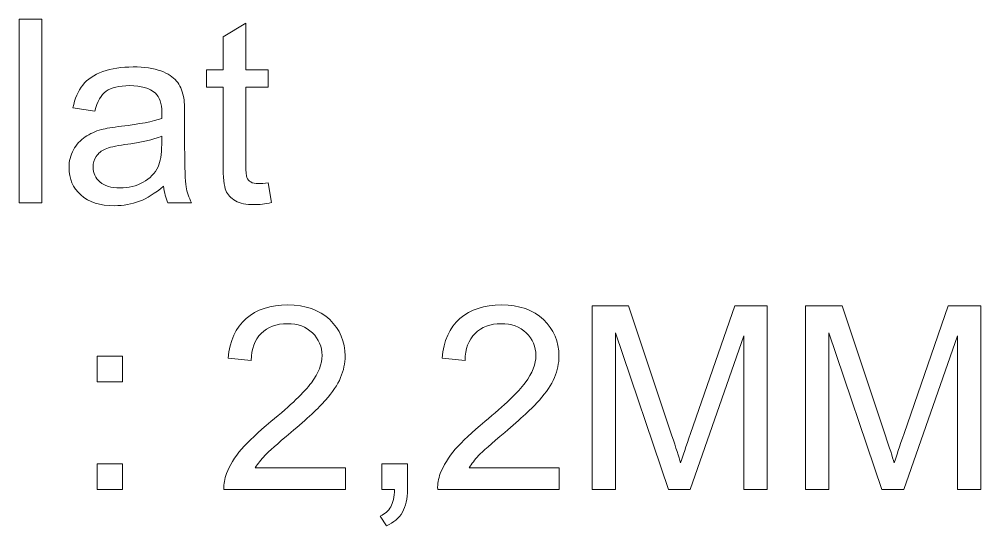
# Model space of a CAD drawing. Header units: centimetres. Extents: x -36.8 to 36.8, y -35.6 to 35.6.
# Drawn here: x 27.26 to 36.78, y 3.12 to 8.14 of the extents above; entities that cross this region are included whole.
import ezdxf

# ---------------------------------------------------------------- set-up
doc = ezdxf.new("R2010")
doc.units = ezdxf.units.CM
doc.header["$MEASUREMENT"] = 0
doc.layers.add('Layer 1', color=7, linetype='Continuous')

msp = doc.modelspace()

# ---------------------------------------------------------------- linework, layer by layer
at = {"layer": 'Layer 1', "color": 250, "lineweight": 9}
for points, knots in [([(27.25925, 6.31732), (27.25925, 6.31732), (27.25925, 8.13596), (27.25925, 8.13596), (27.25925, 8.13596), (27.25925, 8.13596), (27.25925, 8.13596), (27.25925, 8.13596), (27.48277, 8.13596), (27.48277, 8.13596), (27.48277, 8.13596), (27.48277, 8.13596), (27.48277, 8.13596), (27.48277, 8.13596), (27.48277, 6.31732), (27.48277, 6.31732), (27.48277, 6.31732), (27.48277, 6.31732), (27.48277, 6.31732), (27.48277, 6.31732), (27.25925, 6.31732), (27.25925, 6.31732)], [0, 0, 0, 0, 0.1428571, 0.1428571, 0.1428571, 0.2857143, 0.2857143, 0.2857143, 0.4285714, 0.4285714, 0.4285714, 0.5714286, 0.5714286, 0.5714286, 0.7142857, 0.7142857, 0.7142857, 0.8571429, 0.8571429, 0.8571429, 1, 1, 1, 1]), ([(29.72643, 6.51671), (29.72643, 6.51671), (29.75691, 6.31944), (29.75691, 6.31944), (29.75691, 6.31944), (29.75691, 6.31944), (29.75691, 6.31944), (29.69426, 6.30631), (29.63795, 6.29954), (29.58885, 6.29954), (29.58885, 6.29954), (29.58885, 6.29954), (29.58885, 6.29954), (29.50799, 6.29954), (29.44534, 6.31224), (29.40046, 6.33806), (29.40046, 6.33806), (29.40046, 6.33806), (29.40046, 6.33806), (29.35601, 6.36389), (29.32469, 6.39733), (29.30648, 6.43924), (29.30648, 6.43924), (29.30648, 6.43924), (29.30648, 6.43924), (29.28828, 6.48115), (29.27939, 6.5692), (29.27939, 6.7034), (29.27939, 6.7034), (29.27939, 6.7034), (29.27939, 6.7034), (29.27939, 6.7034), (29.27939, 7.46286), (29.27939, 7.46286), (29.27939, 7.46286), (29.27939, 7.46286), (29.27939, 7.46286), (29.27939, 7.46286), (29.11429, 7.46286), (29.11429, 7.46286), (29.11429, 7.46286), (29.11429, 7.46286), (29.11429, 7.46286), (29.11429, 7.46286), (29.11429, 7.63558), (29.11429, 7.63558), (29.11429, 7.63558), (29.11429, 7.63558), (29.11429, 7.63558), (29.11429, 7.63558), (29.27939, 7.63558), (29.27939, 7.63558), (29.27939, 7.63558), (29.27939, 7.63558), (29.27939, 7.63558), (29.27939, 7.63558), (29.27939, 7.96155), (29.27939, 7.96155), (29.27939, 7.96155), (29.27939, 7.96155), (29.27939, 7.96155), (29.27939, 7.96155), (29.50291, 8.09574), (29.50291, 8.09574), (29.50291, 8.09574), (29.50291, 8.09574), (29.50291, 8.09574), (29.50291, 8.09574), (29.50291, 7.63558), (29.50291, 7.63558), (29.50291, 7.63558), (29.50291, 7.63558), (29.50291, 7.63558), (29.50291, 7.63558), (29.72643, 7.63558), (29.72643, 7.63558), (29.72643, 7.63558), (29.72643, 7.63558), (29.72643, 7.63558), (29.72643, 7.63558), (29.72643, 7.46286), (29.72643, 7.46286), (29.72643, 7.46286), (29.72643, 7.46286), (29.72643, 7.46286), (29.72643, 7.46286), (29.50291, 7.46286), (29.50291, 7.46286), (29.50291, 7.46286), (29.50291, 7.46286), (29.50291, 7.46286), (29.50291, 7.46286), (29.50291, 6.6907), (29.50291, 6.6907), (29.50291, 6.6907), (29.50291, 6.6907), (29.50291, 6.6907), (29.50291, 6.62678), (29.50672, 6.58571), (29.51476, 6.56751), (29.51476, 6.56751), (29.51476, 6.56751), (29.51476, 6.56751), (29.52238, 6.54931), (29.53508, 6.53491), (29.55286, 6.52391), (29.55286, 6.52391), (29.55286, 6.52391), (29.55286, 6.52391), (29.57064, 6.51332), (29.59604, 6.50782), (29.62906, 6.50782), (29.62906, 6.50782), (29.62906, 6.50782), (29.62906, 6.50782), (29.65362, 6.50782), (29.68621, 6.51078), (29.72643, 6.51671)], [0, 0, 0, 0, 0.025641, 0.025641, 0.025641, 0.0512821, 0.0512821, 0.0512821, 0.0769231, 0.0769231, 0.0769231, 0.1025641, 0.1025641, 0.1025641, 0.1282051, 0.1282051, 0.1282051, 0.1538462, 0.1538462, 0.1538462, 0.1794872, 0.1794872, 0.1794872, 0.2051282, 0.2051282, 0.2051282, 0.2307692, 0.2307692, 0.2307692, 0.2564103, 0.2564103, 0.2564103, 0.2820513, 0.2820513, 0.2820513, 0.3076923, 0.3076923, 0.3076923, 0.3333333, 0.3333333, 0.3333333, 0.3589744, 0.3589744, 0.3589744, 0.3846154, 0.3846154, 0.3846154, 0.4102564, 0.4102564, 0.4102564, 0.4358974, 0.4358974, 0.4358974, 0.4615385, 0.4615385, 0.4615385, 0.4871795, 0.4871795, 0.4871795, 0.5128205, 0.5128205, 0.5128205, 0.5384615, 0.5384615, 0.5384615, 0.5641026, 0.5641026, 0.5641026, 0.5897436, 0.5897436, 0.5897436, 0.6153846, 0.6153846, 0.6153846, 0.6410256, 0.6410256, 0.6410256, 0.6666667, 0.6666667, 0.6666667, 0.6923077, 0.6923077, 0.6923077, 0.7179487, 0.7179487, 0.7179487, 0.7435897, 0.7435897, 0.7435897, 0.7692308, 0.7692308, 0.7692308, 0.7948718, 0.7948718, 0.7948718, 0.8205128, 0.8205128, 0.8205128, 0.8461538, 0.8461538, 0.8461538, 0.8717949, 0.8717949, 0.8717949, 0.8974359, 0.8974359, 0.8974359, 0.9230769, 0.9230769, 0.9230769, 0.9487179, 0.9487179, 0.9487179, 0.974359, 0.974359, 0.974359, 1, 1, 1, 1]), ([(28.68969, 6.48242), (28.60672, 6.41172), (28.52671, 6.36219), (28.45008, 6.33298), (28.45008, 6.33298), (28.45008, 6.33298), (28.45008, 6.33298), (28.37345, 6.30377), (28.29133, 6.28938), (28.20328, 6.28938), (28.20328, 6.28938), (28.20328, 6.28938), (28.20328, 6.28938), (28.0585, 6.28938), (27.94716, 6.32452), (27.86926, 6.39521), (27.86926, 6.39521), (27.86926, 6.39521), (27.86926, 6.39521), (27.79138, 6.46549), (27.75243, 6.55566), (27.75243, 6.6653), (27.75243, 6.6653), (27.75243, 6.6653), (27.75243, 6.6653), (27.75243, 6.72965), (27.76725, 6.78849), (27.79646, 6.84183), (27.79646, 6.84183), (27.79646, 6.84183), (27.79646, 6.84183), (27.82609, 6.89517), (27.86461, 6.9375), (27.91203, 6.96968), (27.91203, 6.96968), (27.91203, 6.96968), (27.91203, 6.96968), (27.95986, 7.00185), (28.0132, 7.0264), (28.07289, 7.04291), (28.07289, 7.04291), (28.07289, 7.04291), (28.07289, 7.04291), (28.11692, 7.05434), (28.18338, 7.06535), (28.27186, 7.07636), (28.27186, 7.07636), (28.27186, 7.07636), (28.27186, 7.07636), (28.4522, 7.09752), (28.58555, 7.12335), (28.67064, 7.15298), (28.67064, 7.15298), (28.67064, 7.15298), (28.67064, 7.15298), (28.67148, 7.18346), (28.67191, 7.20293), (28.67191, 7.21098), (28.67191, 7.21098), (28.67191, 7.21098), (28.67191, 7.21098), (28.67191, 7.30157), (28.65074, 7.36549), (28.60841, 7.40275), (28.60841, 7.40275), (28.60841, 7.40275), (28.60841, 7.40275), (28.55126, 7.45312), (28.46617, 7.4781), (28.35356, 7.4781), (28.35356, 7.4781), (28.35356, 7.4781), (28.35356, 7.4781), (28.24815, 7.4781), (28.17026, 7.45947), (28.12031, 7.42264), (28.12031, 7.42264), (28.12031, 7.42264), (28.12031, 7.42264), (28.06993, 7.38581), (28.0331, 7.32062), (28.00897, 7.22664), (28.00897, 7.22664), (28.00897, 7.22664), (28.00897, 7.22664), (28.00897, 7.22664), (27.79053, 7.25712), (27.79053, 7.25712), (27.79053, 7.25712), (27.79053, 7.25712), (27.79053, 7.25712), (27.81043, 7.35068), (27.84302, 7.42645), (27.88874, 7.48403), (27.88874, 7.48403), (27.88874, 7.48403), (27.88874, 7.48403), (27.93446, 7.5416), (28.0005, 7.58563), (28.08686, 7.61695), (28.08686, 7.61695), (28.08686, 7.61695), (28.08686, 7.61695), (28.1728, 7.64786), (28.27313, 7.66352), (28.38658, 7.66352), (28.38658, 7.66352), (28.38658, 7.66352), (28.38658, 7.66352), (28.49919, 7.66352), (28.59105, 7.6504), (28.66175, 7.62373), (28.66175, 7.62373), (28.66175, 7.62373), (28.66175, 7.62373), (28.73201, 7.59706), (28.78409, 7.56404), (28.81711, 7.52382), (28.81711, 7.52382), (28.81711, 7.52382), (28.81711, 7.52382), (28.85013, 7.4836), (28.87342, 7.4328), (28.88696, 7.37142), (28.88696, 7.37142), (28.88696, 7.37142), (28.88696, 7.37142), (28.89416, 7.33332), (28.89797, 7.26474), (28.89797, 7.1661), (28.89797, 7.1661), (28.89797, 7.1661), (28.89797, 7.1661), (28.89797, 7.1661), (28.89797, 6.86977), (28.89797, 6.86977), (28.89797, 6.86977), (28.89797, 6.86977), (28.89797, 6.86977), (28.89797, 6.66276), (28.90263, 6.53195), (28.91194, 6.47649), (28.91194, 6.47649), (28.91194, 6.47649), (28.91194, 6.47649), (28.92083, 6.42104), (28.93946, 6.36812), (28.96655, 6.31732), (28.96655, 6.31732), (28.96655, 6.31732), (28.96655, 6.31732), (28.96655, 6.31732), (28.73287, 6.31732), (28.73287, 6.31732), (28.73287, 6.31732), (28.73287, 6.31732), (28.73287, 6.31732), (28.71043, 6.36431), (28.69604, 6.41934), (28.68969, 6.48242)], [0, 0, 0, 0, 0.0188679, 0.0188679, 0.0188679, 0.0377358, 0.0377358, 0.0377358, 0.0566038, 0.0566038, 0.0566038, 0.0754717, 0.0754717, 0.0754717, 0.0943396, 0.0943396, 0.0943396, 0.1132075, 0.1132075, 0.1132075, 0.1320755, 0.1320755, 0.1320755, 0.1509434, 0.1509434, 0.1509434, 0.1698113, 0.1698113, 0.1698113, 0.1886792, 0.1886792, 0.1886792, 0.2075472, 0.2075472, 0.2075472, 0.2264151, 0.2264151, 0.2264151, 0.245283, 0.245283, 0.245283, 0.2641509, 0.2641509, 0.2641509, 0.2830189, 0.2830189, 0.2830189, 0.3018868, 0.3018868, 0.3018868, 0.3207547, 0.3207547, 0.3207547, 0.3396226, 0.3396226, 0.3396226, 0.3584906, 0.3584906, 0.3584906, 0.3773585, 0.3773585, 0.3773585, 0.3962264, 0.3962264, 0.3962264, 0.4150943, 0.4150943, 0.4150943, 0.4339623, 0.4339623, 0.4339623, 0.4528302, 0.4528302, 0.4528302, 0.4716981, 0.4716981, 0.4716981, 0.490566, 0.490566, 0.490566, 0.509434, 0.509434, 0.509434, 0.5283019, 0.5283019, 0.5283019, 0.5471698, 0.5471698, 0.5471698, 0.5660377, 0.5660377, 0.5660377, 0.5849057, 0.5849057, 0.5849057, 0.6037736, 0.6037736, 0.6037736, 0.6226415, 0.6226415, 0.6226415, 0.6415094, 0.6415094, 0.6415094, 0.6603774, 0.6603774, 0.6603774, 0.6792453, 0.6792453, 0.6792453, 0.6981132, 0.6981132, 0.6981132, 0.7169811, 0.7169811, 0.7169811, 0.7358491, 0.7358491, 0.7358491, 0.754717, 0.754717, 0.754717, 0.7735849, 0.7735849, 0.7735849, 0.7924528, 0.7924528, 0.7924528, 0.8113208, 0.8113208, 0.8113208, 0.8301887, 0.8301887, 0.8301887, 0.8490566, 0.8490566, 0.8490566, 0.8679245, 0.8679245, 0.8679245, 0.8867925, 0.8867925, 0.8867925, 0.9056604, 0.9056604, 0.9056604, 0.9245283, 0.9245283, 0.9245283, 0.9433962, 0.9433962, 0.9433962, 0.9622642, 0.9622642, 0.9622642, 0.9811321, 0.9811321, 0.9811321, 1, 1, 1, 1]), ([(28.67191, 6.97772), (28.59063, 6.9447), (28.46871, 6.91676), (28.30615, 6.8939), (28.30615, 6.8939), (28.30615, 6.8939), (28.30615, 6.8939), (28.21386, 6.88078), (28.14867, 6.86596), (28.11057, 6.84945), (28.11057, 6.84945), (28.11057, 6.84945), (28.11057, 6.84945), (28.07247, 6.83294), (28.04326, 6.80881), (28.02252, 6.77748), (28.02252, 6.77748), (28.02252, 6.77748), (28.02252, 6.77748), (28.00177, 6.74573), (27.99118, 6.7106), (27.99118, 6.67165), (27.99118, 6.67165), (27.99118, 6.67165), (27.99118, 6.67165), (27.99118, 6.61281), (28.01363, 6.56328), (28.05892, 6.52391), (28.05892, 6.52391), (28.05892, 6.52391), (28.05892, 6.52391), (28.10422, 6.48454), (28.17026, 6.46464), (28.25704, 6.46464), (28.25704, 6.46464), (28.25704, 6.46464), (28.25704, 6.46464), (28.34297, 6.46464), (28.4196, 6.48327), (28.4869, 6.52094), (28.4869, 6.52094), (28.4869, 6.52094), (28.4869, 6.52094), (28.5538, 6.5582), (28.60333, 6.60942), (28.63466, 6.67419), (28.63466, 6.67419), (28.63466, 6.67419), (28.63466, 6.67419), (28.65879, 6.72457), (28.67064, 6.79865), (28.67064, 6.89644), (28.67064, 6.89644), (28.67064, 6.89644), (28.67064, 6.89644), (28.67064, 6.89644), (28.67191, 6.97772), (28.67191, 6.97772)], [0, 0, 0, 0, 0.0526316, 0.0526316, 0.0526316, 0.1052632, 0.1052632, 0.1052632, 0.1578947, 0.1578947, 0.1578947, 0.2105263, 0.2105263, 0.2105263, 0.2631579, 0.2631579, 0.2631579, 0.3157895, 0.3157895, 0.3157895, 0.3684211, 0.3684211, 0.3684211, 0.4210526, 0.4210526, 0.4210526, 0.4736842, 0.4736842, 0.4736842, 0.5263158, 0.5263158, 0.5263158, 0.5789474, 0.5789474, 0.5789474, 0.6315789, 0.6315789, 0.6315789, 0.6842105, 0.6842105, 0.6842105, 0.7368421, 0.7368421, 0.7368421, 0.7894737, 0.7894737, 0.7894737, 0.8421053, 0.8421053, 0.8421053, 0.8947368, 0.8947368, 0.8947368, 0.9473684, 0.9473684, 0.9473684, 1, 1, 1, 1]), ([(30.49013, 3.69307), (30.49013, 3.69307), (30.49013, 3.47971), (30.49013, 3.47971), (30.49013, 3.47971), (30.49013, 3.47971), (30.49013, 3.47971), (30.49013, 3.47971), (29.28617, 3.47971), (29.28617, 3.47971), (29.28617, 3.47971), (29.28617, 3.47971), (29.28617, 3.47971), (29.28448, 3.53347), (29.29337, 3.58512), (29.31242, 3.63507), (29.31242, 3.63507), (29.31242, 3.63507), (29.31242, 3.63507), (29.34332, 3.71678), (29.39285, 3.79763), (29.46101, 3.8768), (29.46101, 3.8768), (29.46101, 3.8768), (29.46101, 3.8768), (29.52916, 3.95596), (29.62653, 4.0474), (29.75311, 4.15112), (29.75311, 4.15112), (29.75311, 4.15112), (29.75311, 4.15112), (29.94996, 4.31324), (30.08373, 4.44152), (30.15358, 4.53635), (30.15358, 4.53635), (30.15358, 4.53635), (30.15358, 4.53635), (30.22385, 4.63118), (30.25898, 4.72092), (30.25898, 4.80559), (30.25898, 4.80559), (30.25898, 4.80559), (30.25898, 4.80559), (30.25898, 4.89407), (30.22723, 4.96857), (30.16374, 5.02953), (30.16374, 5.02953), (30.16374, 5.02953), (30.16374, 5.02953), (30.10024, 5.09007), (30.01727, 5.12055), (29.91523, 5.12055), (29.91523, 5.12055), (29.91523, 5.12055), (29.91523, 5.12055), (29.80728, 5.12055), (29.72093, 5.08837), (29.65616, 5.02403), (29.65616, 5.02403), (29.65616, 5.02403), (29.65616, 5.02403), (29.59139, 4.96011), (29.5588, 4.87121), (29.55795, 4.75733), (29.55795, 4.75733), (29.55795, 4.75733), (29.55795, 4.75733), (29.55795, 4.75733), (29.32935, 4.78019), (29.32935, 4.78019), (29.32935, 4.78019), (29.32935, 4.78019), (29.32935, 4.78019), (29.34501, 4.95122), (29.40428, 5.08159), (29.50673, 5.17135), (29.50673, 5.17135), (29.50673, 5.17135), (29.50673, 5.17135), (29.60959, 5.2611), (29.74718, 5.30597), (29.92032, 5.30597), (29.92032, 5.30597), (29.92032, 5.30597), (29.92032, 5.30597), (30.09474, 5.30597), (30.23317, 5.25771), (30.33477, 5.16077), (30.33477, 5.16077), (30.33477, 5.16077), (30.33477, 5.16077), (30.43679, 5.06382), (30.48758, 4.94359), (30.48758, 4.80051), (30.48758, 4.80051), (30.48758, 4.80051), (30.48758, 4.80051), (30.48758, 4.7277), (30.47277, 4.65615), (30.44272, 4.58588), (30.44272, 4.58588), (30.44272, 4.58588), (30.44272, 4.58588), (30.41308, 4.51517), (30.36355, 4.4411), (30.29455, 4.36321), (30.29455, 4.36321), (30.29455, 4.36321), (30.29455, 4.36321), (30.22512, 4.28574), (30.1104, 4.17863), (29.95038, 4.04317), (29.95038, 4.04317), (29.95038, 4.04317), (29.95038, 4.04317), (29.81618, 3.93056), (29.72982, 3.85436), (29.69172, 3.81414), (29.69172, 3.81414), (29.69172, 3.81414), (29.69172, 3.81414), (29.65362, 3.77393), (29.6223, 3.73371), (29.59732, 3.69307), (29.59732, 3.69307), (29.59732, 3.69307), (29.59732, 3.69307), (29.59732, 3.69307), (30.49013, 3.69307), (30.49013, 3.69307)], [0, 0, 0, 0, 0.0232558, 0.0232558, 0.0232558, 0.0465116, 0.0465116, 0.0465116, 0.0697674, 0.0697674, 0.0697674, 0.0930233, 0.0930233, 0.0930233, 0.1162791, 0.1162791, 0.1162791, 0.1395349, 0.1395349, 0.1395349, 0.1627907, 0.1627907, 0.1627907, 0.1860465, 0.1860465, 0.1860465, 0.2093023, 0.2093023, 0.2093023, 0.2325581, 0.2325581, 0.2325581, 0.255814, 0.255814, 0.255814, 0.2790698, 0.2790698, 0.2790698, 0.3023256, 0.3023256, 0.3023256, 0.3255814, 0.3255814, 0.3255814, 0.3488372, 0.3488372, 0.3488372, 0.372093, 0.372093, 0.372093, 0.3953488, 0.3953488, 0.3953488, 0.4186047, 0.4186047, 0.4186047, 0.4418605, 0.4418605, 0.4418605, 0.4651163, 0.4651163, 0.4651163, 0.4883721, 0.4883721, 0.4883721, 0.5116279, 0.5116279, 0.5116279, 0.5348837, 0.5348837, 0.5348837, 0.5581395, 0.5581395, 0.5581395, 0.5813953, 0.5813953, 0.5813953, 0.6046512, 0.6046512, 0.6046512, 0.627907, 0.627907, 0.627907, 0.6511628, 0.6511628, 0.6511628, 0.6744186, 0.6744186, 0.6744186, 0.6976744, 0.6976744, 0.6976744, 0.7209302, 0.7209302, 0.7209302, 0.744186, 0.744186, 0.744186, 0.7674419, 0.7674419, 0.7674419, 0.7906977, 0.7906977, 0.7906977, 0.8139535, 0.8139535, 0.8139535, 0.8372093, 0.8372093, 0.8372093, 0.8604651, 0.8604651, 0.8604651, 0.8837209, 0.8837209, 0.8837209, 0.9069767, 0.9069767, 0.9069767, 0.9302326, 0.9302326, 0.9302326, 0.9534884, 0.9534884, 0.9534884, 0.9767442, 0.9767442, 0.9767442, 1, 1, 1, 1]), ([(32.60848, 3.69307), (32.60848, 3.69307), (32.60848, 3.47971), (32.60848, 3.47971), (32.60848, 3.47971), (32.60848, 3.47971), (32.60848, 3.47971), (32.60848, 3.47971), (31.40453, 3.47971), (31.40453, 3.47971), (31.40453, 3.47971), (31.40453, 3.47971), (31.40453, 3.47971), (31.40284, 3.53347), (31.41172, 3.58512), (31.43078, 3.63507), (31.43078, 3.63507), (31.43078, 3.63507), (31.43078, 3.63507), (31.46168, 3.71678), (31.51121, 3.79763), (31.57936, 3.8768), (31.57936, 3.8768), (31.57936, 3.8768), (31.57936, 3.8768), (31.64752, 3.95596), (31.74489, 4.0474), (31.87147, 4.15112), (31.87147, 4.15112), (31.87147, 4.15112), (31.87147, 4.15112), (32.06832, 4.31324), (32.20209, 4.44152), (32.27194, 4.53635), (32.27194, 4.53635), (32.27194, 4.53635), (32.27194, 4.53635), (32.3422, 4.63118), (32.37735, 4.72092), (32.37735, 4.80559), (32.37735, 4.80559), (32.37735, 4.80559), (32.37735, 4.80559), (32.37735, 4.89407), (32.3456, 4.96857), (32.2821, 5.02953), (32.2821, 5.02953), (32.2821, 5.02953), (32.2821, 5.02953), (32.2186, 5.09007), (32.13563, 5.12055), (32.0336, 5.12055), (32.0336, 5.12055), (32.0336, 5.12055), (32.0336, 5.12055), (31.92565, 5.12055), (31.83929, 5.08837), (31.77452, 5.02403), (31.77452, 5.02403), (31.77452, 5.02403), (31.77452, 5.02403), (31.70975, 4.96011), (31.67716, 4.87121), (31.67631, 4.75733), (31.67631, 4.75733), (31.67631, 4.75733), (31.67631, 4.75733), (31.67631, 4.75733), (31.44771, 4.78019), (31.44771, 4.78019), (31.44771, 4.78019), (31.44771, 4.78019), (31.44771, 4.78019), (31.46337, 4.95122), (31.52264, 5.08159), (31.62508, 5.17135), (31.62508, 5.17135), (31.62508, 5.17135), (31.62508, 5.17135), (31.72796, 5.2611), (31.86554, 5.30597), (32.03868, 5.30597), (32.03868, 5.30597), (32.03868, 5.30597), (32.03868, 5.30597), (32.2131, 5.30597), (32.35153, 5.25771), (32.45313, 5.16077), (32.45313, 5.16077), (32.45313, 5.16077), (32.45313, 5.16077), (32.55515, 5.06382), (32.60595, 4.94359), (32.60595, 4.80051), (32.60595, 4.80051), (32.60595, 4.80051), (32.60595, 4.80051), (32.60595, 4.7277), (32.59113, 4.65615), (32.56108, 4.58588), (32.56108, 4.58588), (32.56108, 4.58588), (32.56108, 4.58588), (32.53144, 4.51517), (32.48191, 4.4411), (32.41291, 4.36321), (32.41291, 4.36321), (32.41291, 4.36321), (32.41291, 4.36321), (32.34348, 4.28574), (32.22876, 4.17863), (32.06874, 4.04317), (32.06874, 4.04317), (32.06874, 4.04317), (32.06874, 4.04317), (31.93454, 3.93056), (31.84818, 3.85436), (31.81008, 3.81414), (31.81008, 3.81414), (31.81008, 3.81414), (31.81008, 3.81414), (31.77198, 3.77393), (31.74066, 3.73371), (31.71568, 3.69307), (31.71568, 3.69307), (31.71568, 3.69307), (31.71568, 3.69307), (31.71568, 3.69307), (32.60848, 3.69307), (32.60848, 3.69307)], [0, 0, 0, 0, 0.0232558, 0.0232558, 0.0232558, 0.0465116, 0.0465116, 0.0465116, 0.0697674, 0.0697674, 0.0697674, 0.0930233, 0.0930233, 0.0930233, 0.1162791, 0.1162791, 0.1162791, 0.1395349, 0.1395349, 0.1395349, 0.1627907, 0.1627907, 0.1627907, 0.1860465, 0.1860465, 0.1860465, 0.2093023, 0.2093023, 0.2093023, 0.2325581, 0.2325581, 0.2325581, 0.255814, 0.255814, 0.255814, 0.2790698, 0.2790698, 0.2790698, 0.3023256, 0.3023256, 0.3023256, 0.3255814, 0.3255814, 0.3255814, 0.3488372, 0.3488372, 0.3488372, 0.372093, 0.372093, 0.372093, 0.3953488, 0.3953488, 0.3953488, 0.4186047, 0.4186047, 0.4186047, 0.4418605, 0.4418605, 0.4418605, 0.4651163, 0.4651163, 0.4651163, 0.4883721, 0.4883721, 0.4883721, 0.5116279, 0.5116279, 0.5116279, 0.5348837, 0.5348837, 0.5348837, 0.5581395, 0.5581395, 0.5581395, 0.5813953, 0.5813953, 0.5813953, 0.6046512, 0.6046512, 0.6046512, 0.627907, 0.627907, 0.627907, 0.6511628, 0.6511628, 0.6511628, 0.6744186, 0.6744186, 0.6744186, 0.6976744, 0.6976744, 0.6976744, 0.7209302, 0.7209302, 0.7209302, 0.744186, 0.744186, 0.744186, 0.7674419, 0.7674419, 0.7674419, 0.7906977, 0.7906977, 0.7906977, 0.8139535, 0.8139535, 0.8139535, 0.8372093, 0.8372093, 0.8372093, 0.8604651, 0.8604651, 0.8604651, 0.8837209, 0.8837209, 0.8837209, 0.9069767, 0.9069767, 0.9069767, 0.9302326, 0.9302326, 0.9302326, 0.9534884, 0.9534884, 0.9534884, 0.9767442, 0.9767442, 0.9767442, 1, 1, 1, 1]), ([(32.93403, 3.47971), (32.93403, 3.47971), (32.93403, 5.29835), (32.93403, 5.29835), (32.93403, 5.29835), (32.93403, 5.29835), (32.93403, 5.29835), (32.93403, 5.29835), (33.29471, 5.29835), (33.29471, 5.29835), (33.29471, 5.29835), (33.29471, 5.29835), (33.29471, 5.29835), (33.29471, 5.29835), (33.72482, 4.01099), (33.72482, 4.01099), (33.72482, 4.01099), (33.72482, 4.01099), (33.72482, 4.01099), (33.76461, 3.89119), (33.7934, 3.80144), (33.8116, 3.74175), (33.8116, 3.74175), (33.8116, 3.74175), (33.8116, 3.74175), (33.83234, 3.80779), (33.86494, 3.90516), (33.90897, 4.03343), (33.90897, 4.03343), (33.90897, 4.03343), (33.90897, 4.03343), (33.90897, 4.03343), (34.34669, 5.29835), (34.34669, 5.29835), (34.34669, 5.29835), (34.34669, 5.29835), (34.34669, 5.29835), (34.34669, 5.29835), (34.66885, 5.29835), (34.66885, 5.29835), (34.66885, 5.29835), (34.66885, 5.29835), (34.66885, 5.29835), (34.66885, 5.29835), (34.66885, 3.47971), (34.66885, 3.47971), (34.66885, 3.47971), (34.66885, 3.47971), (34.66885, 3.47971), (34.66885, 3.47971), (34.43771, 3.47971), (34.43771, 3.47971), (34.43771, 3.47971), (34.43771, 3.47971), (34.43771, 3.47971), (34.43771, 3.47971), (34.43771, 5.00117), (34.43771, 5.00117), (34.43771, 5.00117), (34.43771, 5.00117), (34.43771, 5.00117), (34.43771, 5.00117), (33.90685, 3.47971), (33.90685, 3.47971), (33.90685, 3.47971), (33.90685, 3.47971), (33.90685, 3.47971), (33.90685, 3.47971), (33.6901, 3.47971), (33.6901, 3.47971), (33.6901, 3.47971), (33.6901, 3.47971), (33.6901, 3.47971), (33.6901, 3.47971), (33.16517, 5.02911), (33.16517, 5.02911), (33.16517, 5.02911), (33.16517, 5.02911), (33.16517, 5.02911), (33.16517, 5.02911), (33.16517, 3.47971), (33.16517, 3.47971), (33.16517, 3.47971), (33.16517, 3.47971), (33.16517, 3.47971), (33.16517, 3.47971), (32.93403, 3.47971), (32.93403, 3.47971)], [0, 0, 0, 0, 0.0344828, 0.0344828, 0.0344828, 0.0689655, 0.0689655, 0.0689655, 0.1034483, 0.1034483, 0.1034483, 0.137931, 0.137931, 0.137931, 0.1724138, 0.1724138, 0.1724138, 0.2068966, 0.2068966, 0.2068966, 0.2413793, 0.2413793, 0.2413793, 0.2758621, 0.2758621, 0.2758621, 0.3103448, 0.3103448, 0.3103448, 0.3448276, 0.3448276, 0.3448276, 0.3793103, 0.3793103, 0.3793103, 0.4137931, 0.4137931, 0.4137931, 0.4482759, 0.4482759, 0.4482759, 0.4827586, 0.4827586, 0.4827586, 0.5172414, 0.5172414, 0.5172414, 0.5517241, 0.5517241, 0.5517241, 0.5862069, 0.5862069, 0.5862069, 0.6206897, 0.6206897, 0.6206897, 0.6551724, 0.6551724, 0.6551724, 0.6896552, 0.6896552, 0.6896552, 0.7241379, 0.7241379, 0.7241379, 0.7586207, 0.7586207, 0.7586207, 0.7931034, 0.7931034, 0.7931034, 0.8275862, 0.8275862, 0.8275862, 0.862069, 0.862069, 0.862069, 0.8965517, 0.8965517, 0.8965517, 0.9310345, 0.9310345, 0.9310345, 0.9655172, 0.9655172, 0.9655172, 1, 1, 1, 1]), ([(35.04985, 3.47971), (35.04985, 3.47971), (35.04985, 5.29835), (35.04985, 5.29835), (35.04985, 5.29835), (35.04985, 5.29835), (35.04985, 5.29835), (35.04985, 5.29835), (35.41053, 5.29835), (35.41053, 5.29835), (35.41053, 5.29835), (35.41053, 5.29835), (35.41053, 5.29835), (35.41053, 5.29835), (35.84064, 4.01099), (35.84064, 4.01099), (35.84064, 4.01099), (35.84064, 4.01099), (35.84064, 4.01099), (35.88043, 3.89119), (35.90922, 3.80144), (35.92742, 3.74175), (35.92742, 3.74175), (35.92742, 3.74175), (35.92742, 3.74175), (35.94816, 3.80779), (35.98076, 3.90516), (36.02479, 4.03343), (36.02479, 4.03343), (36.02479, 4.03343), (36.02479, 4.03343), (36.02479, 4.03343), (36.46251, 5.29835), (36.46251, 5.29835), (36.46251, 5.29835), (36.46251, 5.29835), (36.46251, 5.29835), (36.46251, 5.29835), (36.78467, 5.29835), (36.78467, 5.29835), (36.78467, 5.29835), (36.78467, 5.29835), (36.78467, 5.29835), (36.78467, 5.29835), (36.78467, 3.47971), (36.78467, 3.47971), (36.78467, 3.47971), (36.78467, 3.47971), (36.78467, 3.47971), (36.78467, 3.47971), (36.55353, 3.47971), (36.55353, 3.47971), (36.55353, 3.47971), (36.55353, 3.47971), (36.55353, 3.47971), (36.55353, 3.47971), (36.55353, 5.00117), (36.55353, 5.00117), (36.55353, 5.00117), (36.55353, 5.00117), (36.55353, 5.00117), (36.55353, 5.00117), (36.02267, 3.47971), (36.02267, 3.47971), (36.02267, 3.47971), (36.02267, 3.47971), (36.02267, 3.47971), (36.02267, 3.47971), (35.80592, 3.47971), (35.80592, 3.47971), (35.80592, 3.47971), (35.80592, 3.47971), (35.80592, 3.47971), (35.80592, 3.47971), (35.28099, 5.02911), (35.28099, 5.02911), (35.28099, 5.02911), (35.28099, 5.02911), (35.28099, 5.02911), (35.28099, 5.02911), (35.28099, 3.47971), (35.28099, 3.47971), (35.28099, 3.47971), (35.28099, 3.47971), (35.28099, 3.47971), (35.28099, 3.47971), (35.04985, 3.47971), (35.04985, 3.47971)], [0, 0, 0, 0, 0.0344828, 0.0344828, 0.0344828, 0.0689655, 0.0689655, 0.0689655, 0.1034483, 0.1034483, 0.1034483, 0.137931, 0.137931, 0.137931, 0.1724138, 0.1724138, 0.1724138, 0.2068966, 0.2068966, 0.2068966, 0.2413793, 0.2413793, 0.2413793, 0.2758621, 0.2758621, 0.2758621, 0.3103448, 0.3103448, 0.3103448, 0.3448276, 0.3448276, 0.3448276, 0.3793103, 0.3793103, 0.3793103, 0.4137931, 0.4137931, 0.4137931, 0.4482759, 0.4482759, 0.4482759, 0.4827586, 0.4827586, 0.4827586, 0.5172414, 0.5172414, 0.5172414, 0.5517241, 0.5517241, 0.5517241, 0.5862069, 0.5862069, 0.5862069, 0.6206897, 0.6206897, 0.6206897, 0.6551724, 0.6551724, 0.6551724, 0.6896552, 0.6896552, 0.6896552, 0.7241379, 0.7241379, 0.7241379, 0.7586207, 0.7586207, 0.7586207, 0.7931034, 0.7931034, 0.7931034, 0.8275862, 0.8275862, 0.8275862, 0.862069, 0.862069, 0.862069, 0.8965517, 0.8965517, 0.8965517, 0.9310345, 0.9310345, 0.9310345, 0.9655172, 0.9655172, 0.9655172, 1, 1, 1, 1]), ([(28.0297, 4.54397), (28.0297, 4.54397), (28.0297, 4.79797), (28.0297, 4.79797), (28.0297, 4.79797), (28.0297, 4.79797), (28.0297, 4.79797), (28.0297, 4.79797), (28.28371, 4.79797), (28.28371, 4.79797), (28.28371, 4.79797), (28.28371, 4.79797), (28.28371, 4.79797), (28.28371, 4.79797), (28.28371, 4.54397), (28.28371, 4.54397), (28.28371, 4.54397), (28.28371, 4.54397), (28.28371, 4.54397), (28.28371, 4.54397), (28.0297, 4.54397), (28.0297, 4.54397)], [0, 0, 0, 0, 0.1428571, 0.1428571, 0.1428571, 0.2857143, 0.2857143, 0.2857143, 0.4285714, 0.4285714, 0.4285714, 0.5714286, 0.5714286, 0.5714286, 0.7142857, 0.7142857, 0.7142857, 0.8571429, 0.8571429, 0.8571429, 1, 1, 1, 1]), ([(28.0297, 3.47971), (28.0297, 3.47971), (28.0297, 3.73371), (28.0297, 3.73371), (28.0297, 3.73371), (28.0297, 3.73371), (28.0297, 3.73371), (28.0297, 3.73371), (28.28371, 3.73371), (28.28371, 3.73371), (28.28371, 3.73371), (28.28371, 3.73371), (28.28371, 3.73371), (28.28371, 3.73371), (28.28371, 3.47971), (28.28371, 3.47971), (28.28371, 3.47971), (28.28371, 3.47971), (28.28371, 3.47971), (28.28371, 3.47971), (28.0297, 3.47971), (28.0297, 3.47971)], [0, 0, 0, 0, 0.1428571, 0.1428571, 0.1428571, 0.2857143, 0.2857143, 0.2857143, 0.4285714, 0.4285714, 0.4285714, 0.5714286, 0.5714286, 0.5714286, 0.7142857, 0.7142857, 0.7142857, 0.8571429, 0.8571429, 0.8571429, 1, 1, 1, 1]), ([(30.85123, 3.47971), (30.85123, 3.47971), (30.85123, 3.73371), (30.85123, 3.73371), (30.85123, 3.73371), (30.85123, 3.73371), (30.85123, 3.73371), (30.85123, 3.73371), (31.10522, 3.73371), (31.10522, 3.73371), (31.10522, 3.73371), (31.10522, 3.73371), (31.10522, 3.73371), (31.10522, 3.73371), (31.10522, 3.47971), (31.10522, 3.47971), (31.10522, 3.47971), (31.10522, 3.47971), (31.10522, 3.47971), (31.10522, 3.38615), (31.08872, 3.31038), (31.05528, 3.2528), (31.05528, 3.2528), (31.05528, 3.2528), (31.05528, 3.2528), (31.02225, 3.19523), (30.96934, 3.15036), (30.89695, 3.11903), (30.89695, 3.11903), (30.89695, 3.11903), (30.89695, 3.11903), (30.89695, 3.11903), (30.83599, 3.21555), (30.83599, 3.21555), (30.83599, 3.21555), (30.83599, 3.21555), (30.83599, 3.21555), (30.88339, 3.23629), (30.91812, 3.26677), (30.94013, 3.30657), (30.94013, 3.30657), (30.94013, 3.30657), (30.94013, 3.30657), (30.96257, 3.34678), (30.97526, 3.40436), (30.97781, 3.47971), (30.97781, 3.47971), (30.97781, 3.47971), (30.97781, 3.47971), (30.97781, 3.47971), (30.85123, 3.47971), (30.85123, 3.47971)], [0, 0, 0, 0, 0.0588235, 0.0588235, 0.0588235, 0.1176471, 0.1176471, 0.1176471, 0.1764706, 0.1764706, 0.1764706, 0.2352941, 0.2352941, 0.2352941, 0.2941176, 0.2941176, 0.2941176, 0.3529412, 0.3529412, 0.3529412, 0.4117647, 0.4117647, 0.4117647, 0.4705882, 0.4705882, 0.4705882, 0.5294118, 0.5294118, 0.5294118, 0.5882353, 0.5882353, 0.5882353, 0.6470588, 0.6470588, 0.6470588, 0.7058824, 0.7058824, 0.7058824, 0.7647059, 0.7647059, 0.7647059, 0.8235294, 0.8235294, 0.8235294, 0.8823529, 0.8823529, 0.8823529, 0.9411765, 0.9411765, 0.9411765, 1, 1, 1, 1])]:
    msp.add_open_spline(points, degree=3, knots=knots, dxfattribs=at)

doc.saveas('drawing.dxf')
